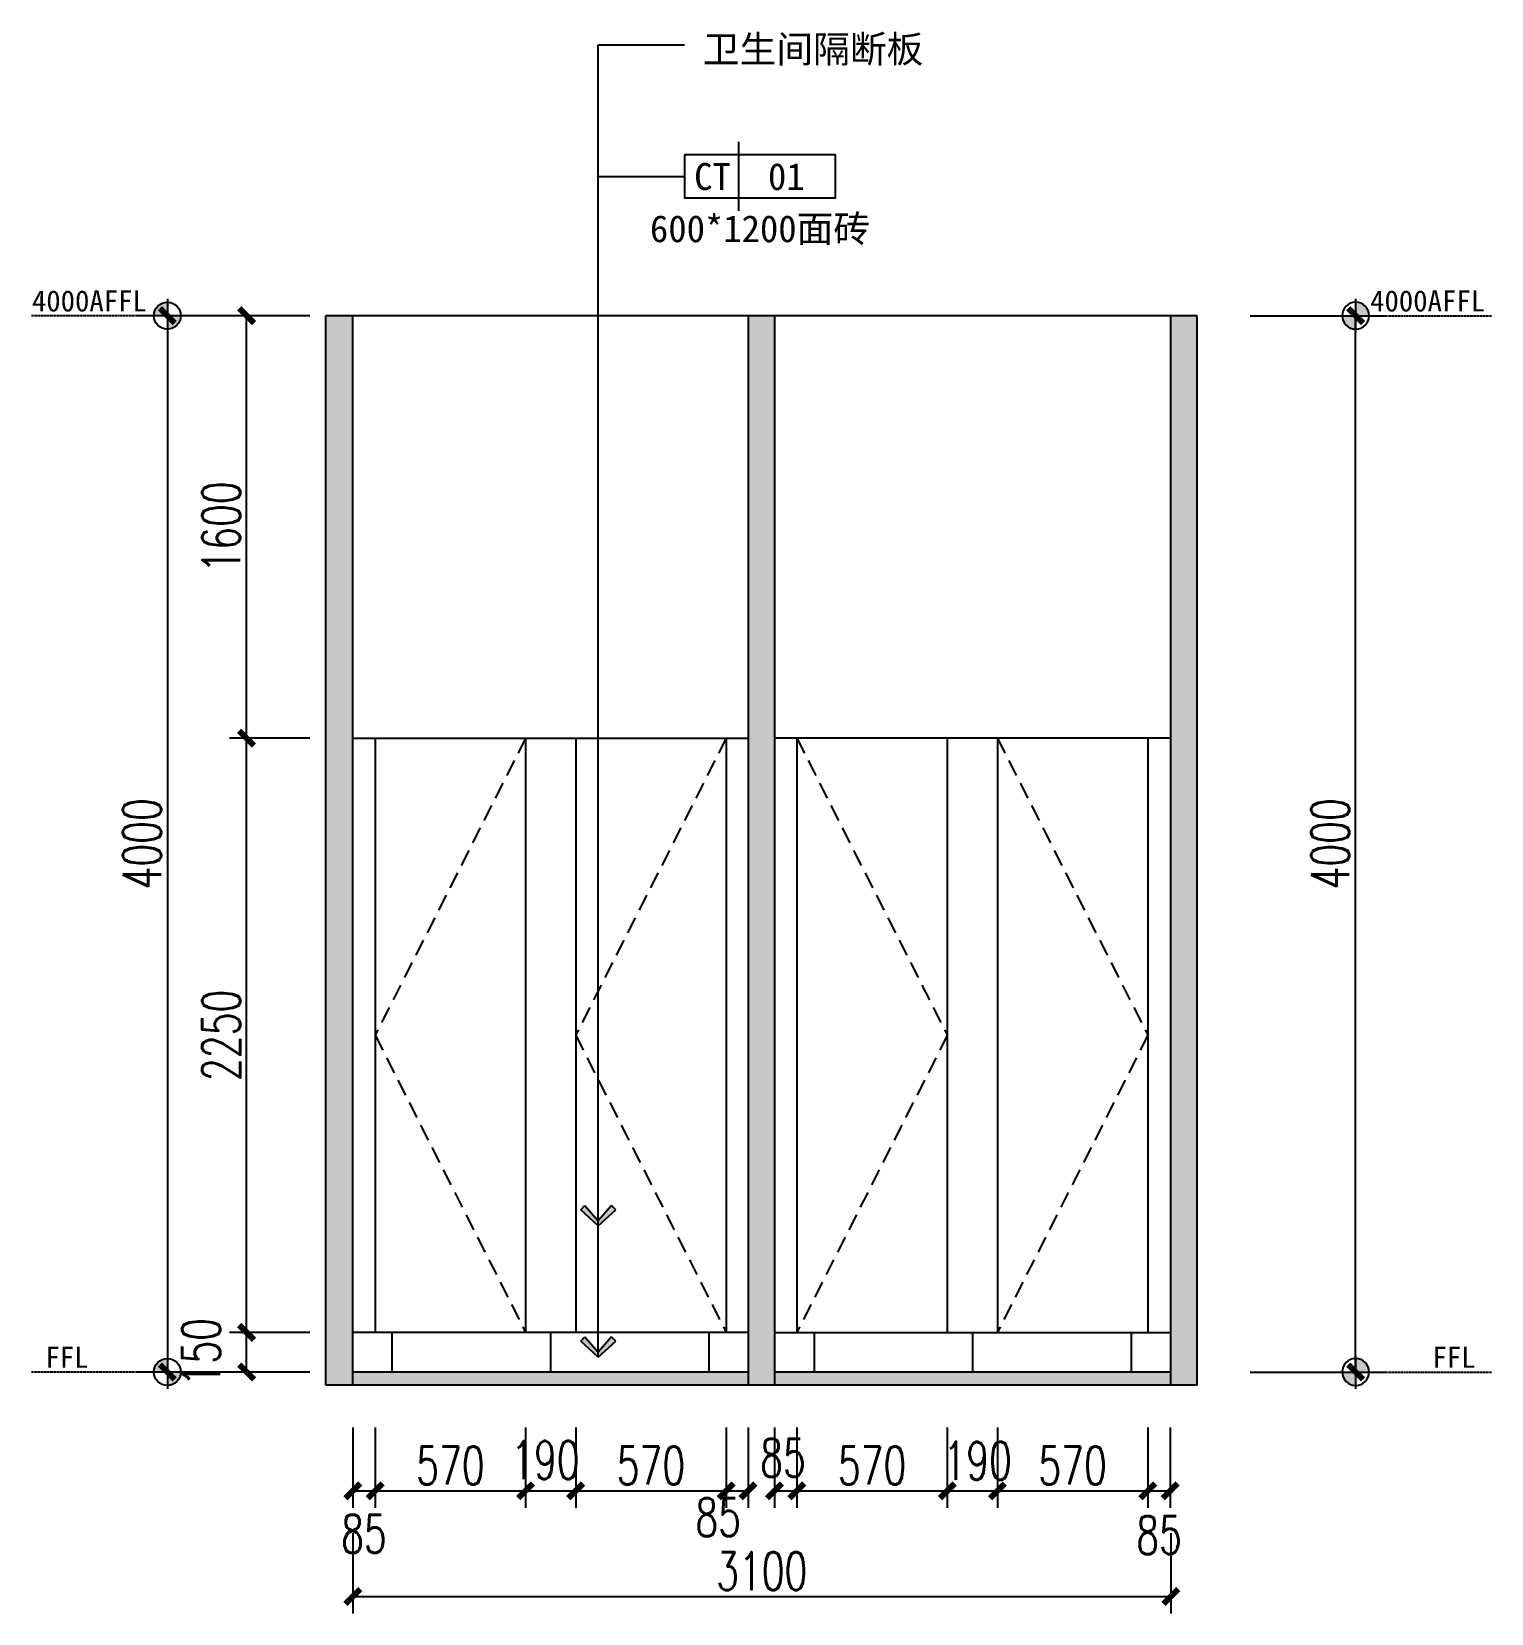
# Model space of a CAD drawing. Header units: millimetres. Extents: x 5625199 to 7433318, y -3316392 to -2552493.
# Drawn here: x 6507235 to 6512763, y -2677437 to -2671447 of the extents above; entities that cross this region are included whole.
import ezdxf
from ezdxf.enums import TextEntityAlignment as Align

# ---------------------------------------------------------------- set-up
doc = ezdxf.new("R2010")
doc.units = ezdxf.units.MM
doc.header["$PDMODE"] = 35
doc.header["$PDSIZE"] = -10
doc.linetypes.add('DASHED', pattern=[19.049999999999997, 12.7, -6.349999999999997])
doc.linetypes.add('M-CENTER', pattern=[11.25, 7.5, -1.25, 1.25, -1.25])
for name, color, linetype in [('155', 155, 'Continuous'), ('DIM', 7, 'Continuous'), ('PL-文字标注', 2, 'Continuous')]:
    doc.layers.add(name, color=color, linetype=linetype)
doc.styles.add('03.YBC-宋体2.5', font='', dxfattribs={"width": 0.8, "height": 2.5})
doc.styles.add('dop-S', font='')
doc.styles.add('标注-尺寸', font='simplex.shx', dxfattribs={"width": 0.7})
doc.styles.get('03.YBC-宋体2.5').set_extended_font_data('SimSun')
doc.styles.get('dop-S').set_extended_font_data('SimSun')
doc.dimstyles.new('90', dxfattribs={"dimscale": 0.9, "dimtxt": 150, "dimasz": 50, "dimexe": 120, "dimexo": 150, "dimgap": 30, "dimtad": 1, "dimdec": 0, "dimrnd": 5, "dimdsep": 46, "dimtxsty": '标注-尺寸', "dimblk": 'ARCHTICK', "dimcen": 0.2, "dimclrd": 8, "dimclre": 8, "dimclrt": 2, "dimadec": 0, "dimazin": 0, "dimtfac": 1, "dimtdec": 0, "dimtmove": 2, "dimatfit": 3, "dimldrblk": 'ccccc', "dimfxl": 300, "dimfxlon": 1, "dimtolj": 1, "dimtzin": 0, "dimarcsym": 0})
doc.dimstyles.new('副本 100', dxfattribs={"dimscale": 0.8, "dimtxt": 180, "dimasz": 70, "dimexe": 80, "dimexo": 100, "dimgap": 30, "dimtad": 1, "dimdec": 0, "dimrnd": 5, "dimdsep": 46, "dimtxsty": '标注-尺寸', "dimblk": 'ARCHTICK', "dimcen": 0.2, "dimdle": 5, "dimclrd": 8, "dimclre": 8, "dimclrt": 2, "dimadec": 0, "dimazin": 0, "dimtfac": 1, "dimtdec": 0, "dimtmove": 2, "dimatfit": 3, "dimldrblk": 'ccccc', "dimfxl": 300, "dimfxlon": 1, "dimtolj": 1, "dimtzin": 0, "dimarcsym": 0})
pattern_1 = [(45, (630928.7651227503, -417409.755274), (-5.303300858899105, 5.303300858899106), []), (50, (630928.7651227503, -417409.755274), (21.5178054780226, -1.882564049477853), [2.249999999999997, -24.74999999999999]), (355, (630928.7651227503, -417409.755274), (-4.162540008390001, 22.56576401100035), [1.799999999999999, -19.8]), (100.4514, (630930.5582731504, -417409.9121542), (17.35528145142065, 20.68318626182861), [1.912205699999999, -21.03426335999998]), (46.1842, (630928.7651227503, -417403.755274), (32.01723145876933, -4.965570429870544), [3.375, -37.125]), (96.6356, (630931.4332251005, -417404.16907321), (28.0398811664611, 29.22353612701323), [2.86830864, -31.55139]), (351.1842000000001, (630928.7651227503, -417403.755274), (28.03985835400882, 29.22355802775973), [2.7, -29.7]), (21, (630931.7651227503, -417405.255274), (17.90721156355385, -12.07856671996016), [2.25, -24.75]), (326, (630931.7651227503, -417405.255274), (7.299459957647467, 21.75450135140559), [1.799999999999999, -19.79999999999998]), (71.4514, (630933.2573897403, -417406.26182218), (25.20667885744471, 9.675914901298569), [1.912205699999999, -21.03426336]), (37.5, (630928.7651227503, -417409.755274), (0.3647956595187181, 9.986815614939346), [0, -19.56, 0, -20.1, 0, -19.875]), (7.499999999999999, (630928.7651227503, -417409.755274), (7.892086123264457, 11.83235135647081), [0, -11.45999999999999, 0, -19.10999999999998, 0, -7.574999999999997]), (327.5, (630922.0751227504, -417409.755274), (16.01467308517227, -0.6766461520313927), [0, -7.499999999999998, 0, -23.39999999999999, 0, -31.04999999999999]), (317.5, (630919.0751227504, -417409.755274), (17.49558508027159, 3.003149469969531), [0, -9.75, 0, -15.54, 0, -22.05])]

# ---------------------------------------------------------------- blocks, each defined once
blk = doc.blocks.new('_ArchTick')
at = {"color": 0, "linetype": 'ByBlock', "const_width": 0.4}
blk.add_lwpolyline([(-0.5, -0.5), (0.5, 0.5)], dxfattribs=at)
blk = doc.blocks.new('*D319')
at = {"layer": '155', "color": 8, "lineweight": -2, "ltscale": 500, "transparency": 16777216}
for p, q in [((6508450.648567646, -2676732.718903087), (6508450.648567646, -2677036.718903087)), ((6508535.415389074, -2676732.718903087), (6508535.415389074, -2677036.718903087)), ((6508446.648567646, -2676972.718903087), (6508539.415389074, -2676972.718903087))]:
    blk.add_line(p, q, dxfattribs=at)
at = {"layer": 'Defpoints', "color": 0, "transparency": 16777216}
for p in [(6508450.648567646, -2676372.718903087), (6508535.415389074, -2676372.718903087), (6508535.415389074, -2676972.718903087)]:
    blk.add_point(p, dxfattribs=at)
at = {"layer": '155', "color": 8, "linetype": 'ByBlock', "lineweight": -2, "transparency": 16777216, "xscale": 56, "yscale": 56, "zscale": 56, "rotation": 180}
blk.add_blockref('_ArchTick', (6508450.648567646, -2676972.718903087), dxfattribs=at)
at = {"layer": '155', "color": 8, "linetype": 'ByBlock', "lineweight": -2, "transparency": 16777216, "xscale": 56, "yscale": 56, "zscale": 56}
blk.add_blockref('_ArchTick', (6508535.415389074, -2676972.718903087), dxfattribs=at)
at = {"layer": '155', "color": 2, "ltscale": 500, "transparency": 16777216, "insert": (6508493.03197836, -2677135.552110009), "char_height": 144, "attachment_point": 5, "style": '标注-尺寸'}
blk.add_mtext('\\A1;85', dxfattribs=at)
blk = doc.blocks.new('ccccc')
h = blk.add_hatch(color=44)
h.dxf.hatch_style = 1
h.paths.add_polyline_path([(-1.713128774543291, -1.115298350458032), (-1.349075249163432, -1.474599215202033), (1e-16, 1e-16), (-1.349075249163432, 1.474599215202033), (-1.713128774543291, 1.115298350458032), (-0.4242640688316899, -1e-16)])
at = {"color": 44}
for p, q in [((-1.349075249163432, 1.474599215202033), (-1.713128774543291, 1.115298350458032)), ((-1.713128774543291, 1.115298350458032), (-0.4242640688316898, 0)), ((0, 0), (-1.349075249163432, 1.474599215202033)), ((-0.4242640688316898, 0), (-5.066636229632421, 0)), ((-1.713128774543291, -1.115298350458032), (-0.4242640688316898, 0)), ((0, 0), (-1.349075249163432, -1.474599215202033)), ((-1.349075249163432, -1.474599215202033), (-1.713128774543291, -1.115298350458032))]:
    blk.add_line(p, q, dxfattribs=at)
blk = doc.blocks.new('*D320')
at = {"layer": '155', "color": 8, "lineweight": -2, "ltscale": 500, "transparency": 16777216}
for p, q in [((6508535.415389074, -2676732.718903087), (6508535.415389074, -2677036.718903087)), ((6509105.415389074, -2676732.718903087), (6509105.415389074, -2677036.718903087)), ((6508531.415389073, -2676972.718903087), (6509109.415389074, -2676972.718903087))]:
    blk.add_line(p, q, dxfattribs=at)
at = {"layer": 'Defpoints', "color": 0, "transparency": 16777216}
for p in [(6508535.415389074, -2676372.718903087), (6509105.415389074, -2676372.718903087), (6509105.415389074, -2676972.718903087)]:
    blk.add_point(p, dxfattribs=at)
at = {"layer": '155', "color": 8, "linetype": 'ByBlock', "lineweight": -2, "transparency": 16777216, "xscale": 56, "yscale": 56, "zscale": 56, "rotation": 180}
blk.add_blockref('_ArchTick', (6508535.415389074, -2676972.718903087), dxfattribs=at)
at = {"layer": '155', "color": 8, "linetype": 'ByBlock', "lineweight": -2, "transparency": 16777216, "xscale": 56, "yscale": 56, "zscale": 56}
blk.add_blockref('_ArchTick', (6509105.415389074, -2676972.718903087), dxfattribs=at)
at = {"layer": '155', "color": 2, "ltscale": 500, "transparency": 16777216, "insert": (6508820.415389074, -2676876.718903086), "char_height": 144, "attachment_point": 5, "style": '标注-尺寸'}
blk.add_mtext('\\A1;570', dxfattribs=at)
blk = doc.blocks.new('*D321')
at = {"layer": '155', "color": 8, "lineweight": -2, "ltscale": 500, "transparency": 16777216}
for p, q in [((6509105.415389074, -2676732.718903087), (6509105.415389074, -2677036.718903087)), ((6509294.944822222, -2676732.718903087), (6509294.944822222, -2677036.718903087)), ((6509101.415389074, -2676972.718903087), (6509298.944822222, -2676972.718903087))]:
    blk.add_line(p, q, dxfattribs=at)
at = {"layer": 'Defpoints', "color": 0, "transparency": 16777216}
for p in [(6509105.415389074, -2676372.718903087), (6509294.944822222, -2676372.718903087), (6509294.944822222, -2676972.718903087)]:
    blk.add_point(p, dxfattribs=at)
at = {"layer": '155', "color": 8, "linetype": 'ByBlock', "lineweight": -2, "transparency": 16777216, "xscale": 56, "yscale": 56, "zscale": 56, "rotation": 180}
blk.add_blockref('_ArchTick', (6509105.415389074, -2676972.718903087), dxfattribs=at)
at = {"layer": '155', "color": 8, "linetype": 'ByBlock', "lineweight": -2, "transparency": 16777216, "xscale": 56, "yscale": 56, "zscale": 56}
blk.add_blockref('_ArchTick', (6509294.944822222, -2676972.718903087), dxfattribs=at)
at = {"layer": '155', "color": 2, "ltscale": 500, "transparency": 16777216, "insert": (6509180.180105649, -2676855.970088874), "char_height": 144, "attachment_point": 5, "style": '标注-尺寸'}
blk.add_mtext('\\A1;190', dxfattribs=at)
blk = doc.blocks.new('*D322')
at = {"layer": '155', "color": 8, "lineweight": -2, "ltscale": 500, "transparency": 16777216}
for p, q in [((6509294.944822222, -2676732.718903087), (6509294.944822222, -2677036.718903087)), ((6509864.944822222, -2676732.718903087), (6509864.944822222, -2677036.718903087)), ((6509290.944822222, -2676972.718903087), (6509868.944822223, -2676972.718903087))]:
    blk.add_line(p, q, dxfattribs=at)
at = {"layer": 'Defpoints', "color": 0, "transparency": 16777216}
for p in [(6509294.944822222, -2676372.718903087), (6509864.944822222, -2676372.718903087), (6509864.944822222, -2676972.718903087)]:
    blk.add_point(p, dxfattribs=at)
at = {"layer": '155', "color": 8, "linetype": 'ByBlock', "lineweight": -2, "transparency": 16777216, "xscale": 56, "yscale": 56, "zscale": 56, "rotation": 180}
blk.add_blockref('_ArchTick', (6509294.944822222, -2676972.718903087), dxfattribs=at)
at = {"layer": '155', "color": 8, "linetype": 'ByBlock', "lineweight": -2, "transparency": 16777216, "xscale": 56, "yscale": 56, "zscale": 56}
blk.add_blockref('_ArchTick', (6509864.944822222, -2676972.718903087), dxfattribs=at)
at = {"layer": '155', "color": 2, "ltscale": 500, "transparency": 16777216, "insert": (6509579.944822222, -2676876.718903086), "char_height": 144, "attachment_point": 5, "style": '标注-尺寸'}
blk.add_mtext('\\A1;570', dxfattribs=at)
blk = doc.blocks.new('*D323')
at = {"layer": '155', "color": 8, "lineweight": -2, "ltscale": 500, "transparency": 16777216}
for p, q in [((6509864.944822222, -2676732.718903087), (6509864.944822222, -2677036.718903087)), ((6509947.629676734, -2676732.718903087), (6509947.629676734, -2677036.718903087)), ((6509860.944822222, -2676972.718903087), (6509951.629676734, -2676972.718903087))]:
    blk.add_line(p, q, dxfattribs=at)
at = {"layer": 'Defpoints', "color": 0, "transparency": 16777216}
for p in [(6509864.944822222, -2676372.718903087), (6509947.629676734, -2676372.718903087), (6509947.629676734, -2676972.718903087)]:
    blk.add_point(p, dxfattribs=at)
at = {"layer": '155', "color": 8, "linetype": 'ByBlock', "lineweight": -2, "transparency": 16777216, "xscale": 56, "yscale": 56, "zscale": 56, "rotation": 180}
blk.add_blockref('_ArchTick', (6509864.944822222, -2676972.718903087), dxfattribs=at)
at = {"layer": '155', "color": 8, "linetype": 'ByBlock', "lineweight": -2, "transparency": 16777216, "xscale": 56, "yscale": 56, "zscale": 56}
blk.add_blockref('_ArchTick', (6509947.629676734, -2676972.718903087), dxfattribs=at)
at = {"layer": '155', "color": 2, "ltscale": 500, "transparency": 16777216, "insert": (6509834.687249478, -2677072.75109221), "char_height": 144, "attachment_point": 5, "style": '标注-尺寸'}
blk.add_mtext('\\A1;85', dxfattribs=at)
blk = doc.blocks.new('*D324')
at = {"layer": '155', "color": 8, "lineweight": -2, "ltscale": 500, "transparency": 16777216}
for p, q in [((6510047.629676734, -2676732.718903087), (6510047.629676734, -2677036.718903087)), ((6510132.509176291, -2676732.718903087), (6510132.509176291, -2677036.718903087)), ((6510043.629676734, -2676972.718903087), (6510136.509176292, -2676972.718903087))]:
    blk.add_line(p, q, dxfattribs=at)
at = {"layer": 'Defpoints', "color": 0, "transparency": 16777216}
for p in [(6510132.509176291, -2676372.718903087), (6510047.629676734, -2676414.436812077), (6510132.509176291, -2676972.718903087)]:
    blk.add_point(p, dxfattribs=at)
at = {"layer": '155', "color": 8, "linetype": 'ByBlock', "lineweight": -2, "transparency": 16777216, "xscale": 56, "yscale": 56, "zscale": 56, "rotation": 180}
blk.add_blockref('_ArchTick', (6510047.629676734, -2676972.718903087), dxfattribs=at)
at = {"layer": '155', "color": 8, "linetype": 'ByBlock', "lineweight": -2, "transparency": 16777216, "xscale": 56, "yscale": 56, "zscale": 56}
blk.add_blockref('_ArchTick', (6510132.509176291, -2676972.718903087), dxfattribs=at)
at = {"layer": '155', "color": 2, "ltscale": 500, "transparency": 16777216, "insert": (6510080.069426512, -2676847.661556933), "char_height": 144, "attachment_point": 5, "style": '标注-尺寸'}
blk.add_mtext('\\A1;85', dxfattribs=at)
blk = doc.blocks.new('*D325')
at = {"layer": '155', "color": 8, "lineweight": -2, "ltscale": 500, "transparency": 16777216}
for p, q in [((6510132.509176291, -2676732.718903087), (6510132.509176291, -2677036.718903087)), ((6510702.509176292, -2676732.718903087), (6510702.509176292, -2677036.718903087)), ((6510128.509176292, -2676972.718903087), (6510706.509176292, -2676972.718903087))]:
    blk.add_line(p, q, dxfattribs=at)
at = {"layer": 'Defpoints', "color": 0, "transparency": 16777216}
for p in [(6510132.509176291, -2676372.718903087), (6510702.509176292, -2676372.718903087), (6510702.509176292, -2676972.718903087)]:
    blk.add_point(p, dxfattribs=at)
at = {"layer": '155', "color": 8, "linetype": 'ByBlock', "lineweight": -2, "transparency": 16777216, "xscale": 56, "yscale": 56, "zscale": 56, "rotation": 180}
blk.add_blockref('_ArchTick', (6510132.509176291, -2676972.718903087), dxfattribs=at)
at = {"layer": '155', "color": 8, "linetype": 'ByBlock', "lineweight": -2, "transparency": 16777216, "xscale": 56, "yscale": 56, "zscale": 56}
blk.add_blockref('_ArchTick', (6510702.509176292, -2676972.718903087), dxfattribs=at)
at = {"layer": '155', "color": 2, "ltscale": 500, "transparency": 16777216, "insert": (6510417.509176292, -2676876.718903086), "char_height": 144, "attachment_point": 5, "style": '标注-尺寸'}
blk.add_mtext('\\A1;570', dxfattribs=at)
blk = doc.blocks.new('*D326')
at = {"layer": '155', "color": 8, "lineweight": -2, "ltscale": 500, "transparency": 16777216}
for p, q in [((6510702.509176292, -2676732.718903087), (6510702.509176292, -2677036.718903087)), ((6510892.038609439, -2676732.718903087), (6510892.038609439, -2677036.718903087)), ((6510698.509176291, -2676972.718903087), (6510896.038609439, -2676972.718903087))]:
    blk.add_line(p, q, dxfattribs=at)
at = {"layer": 'Defpoints', "color": 0, "transparency": 16777216}
for p in [(6510702.509176292, -2676372.718903087), (6510892.038609439, -2676372.718903087), (6510892.038609439, -2676972.718903087)]:
    blk.add_point(p, dxfattribs=at)
at = {"layer": '155', "color": 8, "linetype": 'ByBlock', "lineweight": -2, "transparency": 16777216, "xscale": 56, "yscale": 56, "zscale": 56, "rotation": 180}
blk.add_blockref('_ArchTick', (6510702.509176292, -2676972.718903087), dxfattribs=at)
at = {"layer": '155', "color": 8, "linetype": 'ByBlock', "lineweight": -2, "transparency": 16777216, "xscale": 56, "yscale": 56, "zscale": 56}
blk.add_blockref('_ArchTick', (6510892.038609439, -2676972.718903087), dxfattribs=at)
at = {"layer": '155', "color": 2, "ltscale": 500, "transparency": 16777216, "insert": (6510817.273892866, -2676858.713227964), "char_height": 144, "attachment_point": 5, "style": '标注-尺寸'}
blk.add_mtext('\\A1;190', dxfattribs=at)
blk = doc.blocks.new('*D327')
at = {"layer": '155', "color": 8, "lineweight": -2, "ltscale": 500, "transparency": 16777216}
for p, q in [((6510892.038609439, -2676732.718903087), (6510892.038609439, -2677036.718903087)), ((6511462.038609439, -2676732.718903087), (6511462.038609439, -2677036.718903087)), ((6510888.038609439, -2676972.718903087), (6511466.038609439, -2676972.718903087))]:
    blk.add_line(p, q, dxfattribs=at)
at = {"layer": 'Defpoints', "color": 0, "transparency": 16777216}
for p in [(6510892.038609439, -2676372.718903087), (6511462.038609439, -2676372.718903087), (6511462.038609439, -2676972.718903087)]:
    blk.add_point(p, dxfattribs=at)
at = {"layer": '155', "color": 8, "linetype": 'ByBlock', "lineweight": -2, "transparency": 16777216, "xscale": 56, "yscale": 56, "zscale": 56, "rotation": 180}
blk.add_blockref('_ArchTick', (6510892.038609439, -2676972.718903087), dxfattribs=at)
at = {"layer": '155', "color": 8, "linetype": 'ByBlock', "lineweight": -2, "transparency": 16777216, "xscale": 56, "yscale": 56, "zscale": 56}
blk.add_blockref('_ArchTick', (6511462.038609439, -2676972.718903087), dxfattribs=at)
at = {"layer": '155', "color": 2, "ltscale": 500, "transparency": 16777216, "insert": (6511177.038609439, -2676876.718903086), "char_height": 144, "attachment_point": 5, "style": '标注-尺寸'}
blk.add_mtext('\\A1;570', dxfattribs=at)
blk = doc.blocks.new('*D328')
at = {"layer": '155', "color": 8, "lineweight": -2, "ltscale": 500, "transparency": 16777216}
for p, q in [((6511462.038609439, -2676732.718903087), (6511462.038609439, -2677036.718903087)), ((6511546.805430866, -2676732.718903087), (6511546.805430866, -2677036.718903087)), ((6511458.038609439, -2676972.718903087), (6511550.805430866, -2676972.718903087))]:
    blk.add_line(p, q, dxfattribs=at)
at = {"layer": 'Defpoints', "color": 0, "transparency": 16777216}
for p in [(6511462.038609439, -2676372.718903087), (6511546.805430866, -2676372.718903087), (6511546.805430866, -2676972.718903087)]:
    blk.add_point(p, dxfattribs=at)
at = {"layer": '155', "color": 8, "linetype": 'ByBlock', "lineweight": -2, "transparency": 16777216, "xscale": 56, "yscale": 56, "zscale": 56, "rotation": 180}
blk.add_blockref('_ArchTick', (6511462.038609439, -2676972.718903087), dxfattribs=at)
at = {"layer": '155', "color": 8, "linetype": 'ByBlock', "lineweight": -2, "transparency": 16777216, "xscale": 56, "yscale": 56, "zscale": 56}
blk.add_blockref('_ArchTick', (6511546.805430866, -2676972.718903087), dxfattribs=at)
at = {"layer": '155', "color": 2, "ltscale": 500, "transparency": 16777216, "insert": (6511504.422020153, -2677140.338572292), "char_height": 144, "attachment_point": 5, "style": '标注-尺寸'}
blk.add_mtext('\\A1;85', dxfattribs=at)
blk = doc.blocks.new('*D377')
at = {"layer": '155', "color": 8, "lineweight": -2, "ltscale": 500, "transparency": 16777216}
for p, q in [((6508450.648567646, -2677132.718903087), (6508450.648567646, -2677436.718903087)), ((6511548.80514224, -2677132.718903087), (6511548.80514224, -2677436.718903087)), ((6508446.648567646, -2677372.718903086), (6511552.80514224, -2677372.718903086))]:
    blk.add_line(p, q, dxfattribs=at)
at = {"layer": 'Defpoints', "color": 0, "transparency": 16777216}
for p in [(6508450.648567646, -2676372.718903087), (6511548.80514224, -2676522.718903087), (6511548.80514224, -2677372.718903086)]:
    blk.add_point(p, dxfattribs=at)
at = {"layer": '155', "color": 8, "linetype": 'ByBlock', "lineweight": -2, "transparency": 16777216, "xscale": 56, "yscale": 56, "zscale": 56, "rotation": 180}
blk.add_blockref('_ArchTick', (6508450.648567646, -2677372.718903086), dxfattribs=at)
at = {"layer": '155', "color": 8, "linetype": 'ByBlock', "lineweight": -2, "transparency": 16777216, "xscale": 56, "yscale": 56, "zscale": 56}
blk.add_blockref('_ArchTick', (6511548.80514224, -2677372.718903086), dxfattribs=at)
at = {"layer": '155', "color": 2, "ltscale": 500, "transparency": 16777216, "insert": (6509999.726854942, -2677276.718903087), "char_height": 144, "attachment_point": 5, "style": '标注-尺寸'}
blk.add_mtext('\\A1;3100', dxfattribs=at)
blk = doc.blocks.new('子标高')
h = blk.add_hatch(color=256)
edge = h.paths.add_edge_path()
edge.add_arc((-600.2409431565975, 0.2411642588631366), 50.95940477876863, 89.72884797535391, 180.2711520246482, ccw=False)
edge.add_line((-599.9997788977342, 51.19999838216973), (-599.9997788977342, -3.638e-12))
edge.add_line((-599.9997788977342, 0), (-651.1997772799077, 0))
edge = h.paths.add_edge_path()
edge.add_arc((-599.7586146388712, -0.2411642588667746), 50.95940477876958, -90.27115202464557, 0.271152024646824, ccw=False)
edge.add_line((-599.9997788977342, -51.19999838217336), (-599.9997788977342, 0))
edge.add_line((-599.9997788977342, 0), (-548.7997805155609, 0))
for p, q in [((-599.9997788977342, 63.99999797771307), (-599.9997788977342, -63.9999979777167)), ((-200, 0), (-709.9997754219294, 0))]:
    blk.add_line(p, q)
at = {"linetype": 'M-CENTER', "ltscale": 0.5}
blk.add_line((-709.9997754219294, -3.63798e-11), (-1113.972843062991, 9.8225428e-09), dxfattribs=at)
at = {"color": 5}
blk.add_circle((-599.9997788977342, 0), 51.19999838217196, dxfattribs=at)
at = {"style": 'dop-S'}
blk.add_attdef('标高', (-1232.206651260485, 15.99306680168956), '', height=99.99999684017963, dxfattribs=at)
blk = doc.blocks.new('母标高')
h = blk.add_hatch(color=256)
edge = h.paths.add_edge_path()
edge.add_arc((-600.2409431565975, 0.2411642588631366), 50.95940477876863, 89.72884797535391, 180.2711520246482, ccw=False)
edge.add_line((-599.9997788977342, 51.19999838216973), (-599.9997788977342, -3.638e-12))
edge.add_line((-599.9997788977342, 0), (-651.1997772799077, 0))
edge = h.paths.add_edge_path()
edge.add_arc((-599.7586146388712, -0.2411642588667746), 50.95940477876958, -90.27115202464557, 0.271152024646824, ccw=False)
edge.add_line((-599.9997788977342, -51.19999838217336), (-599.9997788977342, 0))
edge.add_line((-599.9997788977342, 0), (-548.7997805155609, 0))
for p, q in [((-599.9997788977342, 63.99999797771307), (-599.9997788977342, -63.9999979777167)), ((-200, 0), (-709.9997754219294, 0))]:
    blk.add_line(p, q)
at = {"linetype": 'M-CENTER', "ltscale": 0.5}
blk.add_line((-709.9997754219294, -3.63798e-11), (-1113.972843062991, 9.8225428e-09), dxfattribs=at)
at = {"color": 5}
blk.add_circle((-599.9997788977342, 0), 51.19999838217196, dxfattribs=at)
at = {"style": 'dop-S'}
blk.add_attdef('标高', (-1104.391530706991, 15.99306680168956), '', height=99.99999684017963, dxfattribs=at)
blk = doc.blocks.new('*D562')
at = {"layer": '155', "color": 8, "lineweight": -2, "ltscale": 500, "transparency": 16777216}
for p, q in [((6508288.54236717, -2676372.718903087), (6507984.54236717, -2676372.718903087)), ((6508048.54236717, -2676526.718903087), (6508048.54236717, -2676368.718903087)), ((6508288.54236717, -2676522.718903087), (6507984.54236717, -2676522.718903087))]:
    blk.add_line(p, q, dxfattribs=at)
at = {"layer": 'Defpoints', "color": 0, "transparency": 16777216}
for p in [(6508048.54236717, -2676372.718903087), (6508599.139122189, -2676372.718903087), (6508599.139122189, -2676522.718903087)]:
    blk.add_point(p, dxfattribs=at)
at = {"layer": '155', "color": 8, "linetype": 'ByBlock', "lineweight": -2, "transparency": 16777216, "xscale": 56, "yscale": 56, "zscale": 56}
for p, rotation in [((6508048.54236717, -2676372.718903087), 90), ((6508048.54236717, -2676522.718903087), 270)]:
    blk.add_blockref('_ArchTick', p, dxfattribs=dict(at, rotation=rotation))
at = {"layer": '155', "color": 2, "ltscale": 500, "transparency": 16777216, "insert": (6507876.54236717, -2676447.718903087), "char_height": 144, "attachment_point": 5, "rotation": 90, "style": '标注-尺寸'}
blk.add_mtext('\\A1;150', dxfattribs=at)
blk = doc.blocks.new('*D563')
at = {"layer": '155', "color": 8, "lineweight": -2, "ltscale": 500, "transparency": 16777216}
for p, q in [((6508288.54236717, -2674122.718903086), (6507984.54236717, -2674122.718903086)), ((6508048.54236717, -2676376.718903087), (6508048.54236717, -2674118.718903086)), ((6508288.54236717, -2676372.718903087), (6507984.54236717, -2676372.718903087))]:
    blk.add_line(p, q, dxfattribs=at)
at = {"layer": 'Defpoints', "color": 0, "transparency": 16777216}
for p in [(6508048.54236717, -2674122.718903086), (6508733.952761466, -2674122.718903086), (6508599.139122189, -2676372.718903087)]:
    blk.add_point(p, dxfattribs=at)
at = {"layer": '155', "color": 8, "linetype": 'ByBlock', "lineweight": -2, "transparency": 16777216, "xscale": 56, "yscale": 56, "zscale": 56}
for p, rotation in [((6508048.54236717, -2674122.718903086), 90), ((6508048.54236717, -2676372.718903087), 270)]:
    blk.add_blockref('_ArchTick', p, dxfattribs=dict(at, rotation=rotation))
at = {"layer": '155', "color": 2, "ltscale": 500, "transparency": 16777216, "insert": (6507952.54236717, -2675247.718903086), "char_height": 144, "attachment_point": 5, "rotation": 90, "style": '标注-尺寸'}
blk.add_mtext('\\A1;2250', dxfattribs=at)
blk = doc.blocks.new('*D564')
at = {"layer": '155', "color": 8, "lineweight": -2, "ltscale": 500, "transparency": 16777216}
for p, q in [((6508288.54236717, -2672522.718903087), (6507984.54236717, -2672522.718903087)), ((6508048.54236717, -2674126.718903087), (6508048.54236717, -2672518.718903087)), ((6508288.54236717, -2674122.718903086), (6507984.54236717, -2674122.718903086))]:
    blk.add_line(p, q, dxfattribs=at)
at = {"layer": 'Defpoints', "color": 0, "transparency": 16777216}
for p in [(6508048.54236717, -2672522.718903087), (6508733.952761466, -2672522.718903087), (6508733.952761466, -2674122.718903086)]:
    blk.add_point(p, dxfattribs=at)
at = {"layer": '155', "color": 8, "linetype": 'ByBlock', "lineweight": -2, "transparency": 16777216, "xscale": 56, "yscale": 56, "zscale": 56}
for p, rotation in [((6508048.54236717, -2672522.718903087), 90), ((6508048.54236717, -2674122.718903086), 270)]:
    blk.add_blockref('_ArchTick', p, dxfattribs=dict(at, rotation=rotation))
at = {"layer": '155', "color": 2, "ltscale": 500, "transparency": 16777216, "insert": (6507952.54236717, -2673322.718903087), "char_height": 144, "attachment_point": 5, "rotation": 90, "style": '标注-尺寸'}
blk.add_mtext('\\A1;1600', dxfattribs=at)
blk = doc.blocks.new('*D565')
at = {"layer": '155', "color": 8, "lineweight": -2, "ltscale": 500, "transparency": 16777216}
for p, q in [((6507988.542588272, -2672522.718903087), (6507684.542588272, -2672522.718903087)), ((6507748.542588272, -2672518.718903087), (6507748.542588272, -2676526.718903087)), ((6507988.542588272, -2676522.718903087), (6507684.542588272, -2676522.718903087))]:
    blk.add_line(p, q, dxfattribs=at)
at = {"layer": 'Defpoints', "color": 0, "transparency": 16777216}
for p in [(6508733.952761466, -2672522.718903087), (6507748.542588272, -2676522.718903087), (6508599.139122189, -2676522.718903087)]:
    blk.add_point(p, dxfattribs=at)
at = {"layer": '155', "color": 8, "linetype": 'ByBlock', "lineweight": -2, "transparency": 16777216, "xscale": 56, "yscale": 56, "zscale": 56}
for p, rotation in [((6507748.542588272, -2672522.718903087), 90), ((6507748.542588272, -2676522.718903087), 270)]:
    blk.add_blockref('_ArchTick', p, dxfattribs=dict(at, rotation=rotation))
at = {"layer": '155', "color": 2, "ltscale": 500, "transparency": 16777216, "insert": (6507652.542588272, -2674522.718903087), "char_height": 144, "attachment_point": 5, "rotation": 90, "style": '标注-尺寸'}
blk.add_mtext('\\A1;4000', dxfattribs=at)
blk = doc.blocks.new('*D566')
at = {"layer": '155', "color": 8, "lineweight": -2, "ltscale": 500, "transparency": 16777216}
for p, q in [((6512008.911410241, -2672522.718903087), (6512312.911410241, -2672522.718903087)), ((6512248.911410241, -2676526.718903087), (6512248.911410241, -2672518.718903087)), ((6512008.911410241, -2676522.718903087), (6512312.911410241, -2676522.718903087))]:
    blk.add_line(p, q, dxfattribs=at)
at = {"layer": 'Defpoints', "color": 0, "transparency": 16777216}
for p in [(6511398.314876323, -2672522.718903087), (6512248.911410241, -2672522.718903087), (6511398.314876323, -2676522.718903087)]:
    blk.add_point(p, dxfattribs=at)
at = {"layer": '155', "color": 8, "linetype": 'ByBlock', "lineweight": -2, "transparency": 16777216, "xscale": 56, "yscale": 56, "zscale": 56}
for p, rotation in [((6512248.911410241, -2672522.718903087), 90), ((6512248.911410241, -2676522.718903087), 270)]:
    blk.add_blockref('_ArchTick', p, dxfattribs=dict(at, rotation=rotation))
at = {"layer": '155', "color": 2, "ltscale": 500, "transparency": 16777216, "insert": (6512152.911410241, -2674522.718903087), "char_height": 144, "attachment_point": 5, "rotation": 90, "style": '标注-尺寸'}
blk.add_mtext('\\A1;4000', dxfattribs=at)
blk = doc.blocks.new('*U604')
at = {"color": 50}
blk.add_line((-9.000000000004574, 3.200000000014711), (-9.000000000004574, -3.200000000014711), dxfattribs=at)
at = {"color": 150}
blk.add_lwpolyline([(-14.00000000000457, 2.000000000014665), (-13.99999999999542, -2.000000000014665), (4.5759e-12, -2.000000000014665), (-4.5759e-12, 2.000000000014665)], close=True, dxfattribs=at)
at = {"color": 50, "style": '03.YBC-宋体2.5', "flags": 8}
for tag, p in [('PT', (-11.41203370425435, -0.0169426641272139)), ('01', (-4.560573803961943, -0.0169426641272139)), ('材料名称', (-7.000000000004575, -4.854991556547588))]:
    blk.add_attdef(tag, text='', height=2.5, dxfattribs=at).set_placement(p, align=Align.MIDDLE_CENTER)

msp = doc.modelspace()

# ---------------------------------------------------------------- hatches: boundary and pattern name
at = {"layer": '155', "ltscale": 500}
h = msp.add_hatch(dxfattribs=at)
h.set_pattern_fill('钢筋混凝土', color=250, scale=3)
h.set_pattern_definition(pattern_1)
h.paths.add_polyline_path([(6508450.648567646, -2672522.718903087), (6508348.542367169, -2672522.718903087), (6508348.542367169, -2676572.718903087), (6508450.648567646, -2676572.718903087), (6508450.648567646, -2676522.718903087)])
h = msp.add_hatch(dxfattribs=at)
h.set_pattern_fill('钢筋混凝土', color=250, scale=3)
h.set_pattern_definition([(45, (631028.7651227503, -417409.755274), (-5.303300858899105, 5.303300858899106), []), (50, (631028.7651227503, -417409.755274), (21.5178054780226, -1.882564049477853), [2.249999999999995, -24.74999999999996]), (355, (631028.7651227503, -417409.755274), (-4.162540008390001, 22.56576401100035), [1.799999999999999, -19.8]), (100.4514, (631030.5582731504, -417409.9121542), (17.35528145142065, 20.68318626182861), [1.912205699999997, -21.03426335999996]), (46.1842, (631028.7651227503, -417403.755274), (32.01723145876933, -4.965570429870544), [3.375, -37.125]), (96.6356, (631031.4332251004, -417404.16907321), (28.0398811664611, 29.22353612701323), [2.86830864, -31.55139]), (351.1842000000001, (631028.7651227503, -417403.755274), (28.03985835400882, 29.22355802775973), [2.7, -29.7]), (21, (631031.7651227503, -417405.255274), (17.90721156355385, -12.07856671996016), [2.25, -24.75]), (326, (631031.7651227503, -417405.255274), (7.299459957647467, 21.75450135140559), [1.799999999999998, -19.79999999999996]), (71.4514, (631033.2573897404, -417406.26182218), (25.20667885744471, 9.675914901298569), [1.912205699999999, -21.03426336]), (37.5, (631028.7651227503, -417409.755274), (0.3647956595187181, 9.986815614939346), [0, -19.56, 0, -20.1, 0, -19.875]), (7.499999999999999, (631028.7651227503, -417409.755274), (7.892086123264457, 11.83235135647081), [0, -11.45999999999998, 0, -19.10999999999996, 0, -7.574999999999992]), (327.5, (631022.0751227504, -417409.755274), (16.01467308517227, -0.6766461520313927), [0, -7.499999999999998, 0, -23.39999999999999, 0, -31.04999999999999]), (317.5, (631019.0751227504, -417409.755274), (17.49558508027159, 3.003149469969531), [0, -9.75, 0, -15.54, 0, -22.05])])
h.paths.add_polyline_path([(6510047.629676734, -2672522.718903087), (6509947.629676734, -2672522.718903087), (6509947.629676734, -2676522.718903087), (6509947.629676734, -2676572.718903087), (6510047.629676734, -2676572.718903087), (6510047.629676734, -2676522.718903087)])
h = msp.add_hatch(dxfattribs=at)
h.set_pattern_fill('钢筋混凝土', color=250, scale=3)
h.set_pattern_definition(pattern_1)
h.paths.add_polyline_path([(6511548.80514224, -2676572.718903087), (6511648.911631343, -2676572.718903087), (6511648.911631343, -2672522.718903087), (6511548.80514224, -2672522.718903087), (6511548.80514224, -2676522.718903087)])
h = msp.add_hatch(color=250, dxfattribs=at)
h.dxf.hatch_style = 1
h.paths.add_polyline_path([(6508450.648567646, -2676572.718903087), (6509947.629676734, -2676572.718903087), (6509947.629676734, -2676522.718903087), (6508450.648567646, -2676522.718903087)])
h.paths.add_polyline_path([(6510047.629676734, -2676572.718903087), (6511648.80514224, -2676572.718903087), (6511648.80514224, -2676522.718903087), (6510047.629676734, -2676522.718903087)])

# ---------------------------------------------------------------- linework, layer by layer
at = {"color": 8, "linetype": 'DASHED', "ltscale": 5}
for points in [[(6509105.415389074, -2674122.718903086), (6508535.415389074, -2675247.718903086), (6509105.415389074, -2676372.718903087)], [(6509864.944822222, -2674122.718903086), (6509294.944822222, -2675247.718903086), (6509864.944822222, -2676372.718903087)], [(6510132.509176291, -2674122.718903086), (6510702.509176292, -2675247.718903086), (6510132.509176291, -2676372.718903087)], [(6510892.038609439, -2674122.718903086), (6511462.038609439, -2675247.718903086), (6510892.038609439, -2676372.718903087)]]:
    msp.add_lwpolyline(points, dxfattribs=at)
at = {"layer": '155', "color": 7, "ltscale": 500}
for p, q in [((6508348.542367169, -2676572.718903087), (6508348.542367169, -2672522.718903087)), ((6511648.911631343, -2672522.718903087), (6508348.542367169, -2672522.718903087)), ((6508450.648567646, -2676572.718903087), (6508450.648567646, -2672522.718903087)), ((6509947.629676734, -2672522.718903087), (6509947.629676734, -2676572.718903087)), ((6510047.629676734, -2672522.718903087), (6510047.629676734, -2676572.718903087)), ((6511548.80514224, -2676572.718903087), (6511548.80514224, -2672522.718903087)), ((6511648.911631343, -2676572.718903087), (6511648.911631343, -2672522.718903087)), ((6509947.629676734, -2676522.718903087), (6508450.648567646, -2676522.718903087)), ((6511548.80514224, -2676522.718903087), (6510047.629676734, -2676522.718903087)), ((6511648.911631343, -2676572.718903087), (6508348.542367169, -2676572.718903087))]:
    msp.add_line(p, q, dxfattribs=at)
at = {"layer": '155', "color": 5, "ltscale": 500}
for p, q in [((6508450.648567646, -2674122.718903086), (6509947.629676734, -2674122.718903086)), ((6508535.415389074, -2674122.718903086), (6508535.415389074, -2676372.718903087)), ((6509105.415389074, -2674122.718903086), (6509105.415389074, -2676372.718903087)), ((6509294.944822222, -2674122.718903086), (6509294.944822222, -2676372.718903087)), ((6509864.944822222, -2674122.718903086), (6509864.944822222, -2676372.718903087)), ((6511546.805430866, -2674122.718903086), (6510049.824321779, -2674122.718903086)), ((6510132.509176291, -2674122.718903086), (6510132.509176291, -2676372.718903087)), ((6510702.509176292, -2674122.718903086), (6510702.509176292, -2676372.718903087)), ((6510892.038609439, -2674122.718903086), (6510892.038609439, -2676372.718903087)), ((6511462.038609439, -2674122.718903086), (6511462.038609439, -2676372.718903087))]:
    msp.add_line(p, q, dxfattribs=at)
at = {"layer": '155', "color": 3, "ltscale": 500}
for p, q in [((6509947.629676734, -2676372.718903087), (6508450.648567646, -2676372.718903087)), ((6510049.824321779, -2676372.718903087), (6511546.805430866, -2676372.718903087))]:
    msp.add_line(p, q, dxfattribs=at)
at = {"layer": '155', "color": 8, "ltscale": 500}
for p, q in [((6508599.139122189, -2676372.718903087), (6508599.139122189, -2676522.718903087)), ((6509199.13912219, -2676372.718903087), (6509199.13912219, -2676522.718903087)), ((6509799.13912219, -2676372.718903087), (6509799.13912219, -2676522.718903087)), ((6510198.314876324, -2676372.718903087), (6510198.314876324, -2676522.718903087)), ((6510798.314876324, -2676372.718903087), (6510798.314876324, -2676522.718903087)), ((6511398.314876323, -2676372.718903087), (6511398.314876323, -2676522.718903087))]:
    msp.add_line(p, q, dxfattribs=at)

# ---------------------------------------------------------------- block references
ref = msp.add_blockref('*U604', (6510279.017652376, -2671994.985266664), dxfattribs=dict(xscale=40.82399999999999, yscale=40.82399999999999, zscale=40.82399999999999))
ref.add_attrib('材料名称', '600*1200面砖', dxfattribs={"color": 50, "height": 102.06, "style": '03.YBC-宋体2.5'}).set_placement((6509993.249652376, -2672193.185441968), align=Align.MIDDLE_CENTER)
ref.add_attrib('01', '01', dxfattribs={"color": 50, "height": 102.06, "style": '03.YBC-宋体2.5'}).set_placement((6510092.836787403, -2671995.676933984), align=Align.MIDDLE_CENTER)
ref.add_attrib('PT', 'CT', dxfattribs={"color": 50, "height": 102.06, "style": '03.YBC-宋体2.5'}).set_placement((6509813.132788433, -2671995.676933984), align=Align.MIDDLE_CENTER)
at = {"layer": 'PL-文字标注', "color": 4, "linetype": 'M-CENTER'}
ref = msp.add_blockref('子标高', (6508348.542367169, -2672522.718903087), dxfattribs=at)
ref.add_attrib('标高', '4000AFFL', (6507235.643834226, -2672506.725836285), dxfattribs={"layer": '0', "height": 80, "style": 'dop-S'})
ref = msp.add_blockref('子标高', (6511648.911631343, -2672522.718903087), dxfattribs=dict(at, xscale=-1))
ref.add_attrib('标高', '4000AFFL', (6512303.709605629, -2672506.725836285), dxfattribs={"layer": '0', "height": 80, "style": 'dop-S'})
ref = msp.add_blockref('母标高', (6508348.542367169, -2676522.718903087), dxfattribs=at)
ref.add_attrib('标高', 'FFL', (6507286.832393965, -2676506.725836285), dxfattribs={"layer": '0', "height": 80, "style": 'dop-S'})
ref = msp.add_blockref('母标高', (6511648.911631343, -2676522.718903087), dxfattribs=dict(at, xscale=-1))
ref.add_attrib('标高', 'FFL', (6512539.895347565, -2676506.725836285), dxfattribs={"layer": '0', "height": 80, "style": 'dop-S'})

# ---------------------------------------------------------------- texts
at = {"color": 50, "style": '03.YBC-宋体2.5', "flags": 8}
msp.add_attdef('卫生间隔断板', text='材料名称', height=102.06, dxfattribs=at).set_placement((6510194.125439154, -2671513.172278404), align=Align.MIDDLE_CENTER)

# ---------------------------------------------------------------- dimensions: what is measured, and where the dimension line sits
at = {"layer": '155', "ltscale": 500}
for base, p1, p2, picture, middle in [((6507748.542588272, -2676522.718903087), (6508733.952761466, -2672522.718903087), (6508599.139122189, -2676522.718903087), '*D565', (6507652.542588272, -2674522.718903087)), ((6508048.54236717, -2672522.718903087), (6508733.952761466, -2674122.718903086), (6508733.952761466, -2672522.718903087), '*D564', (6507952.54236717, -2673322.718903087)), ((6512248.911410241, -2672522.718903087), (6511398.314876323, -2676522.718903087), (6511398.314876323, -2672522.718903087), '*D566', (6512152.911410241, -2674522.718903087)), ((6508048.54236717, -2674122.718903086), (6508599.139122189, -2676372.718903087), (6508733.952761466, -2674122.718903086), '*D563', (6507952.54236717, -2675247.718903086)), ((6508048.54236717, -2676372.718903087), (6508599.139122189, -2676522.718903087), (6508599.139122189, -2676372.718903087), '*D562', (6507876.54236717, -2676447.718903087))]:
    dim = msp.add_linear_dim(base=base, p1=p1, p2=p2, angle=90, dimstyle='副本 100', dxfattribs=at)
    dim.commit()
    dim.dimension.update_dxf_attribs({"geometry": picture, "text_midpoint": middle})
for base, p1, p2, picture, middle in [((6508535.415389074, -2676972.718903087), (6508450.648567646, -2676372.718903087), (6508535.415389074, -2676372.718903087), '*D319', (6508493.03197836, -2677135.552110009)), ((6509294.944822222, -2676972.718903087), (6509105.415389074, -2676372.718903087), (6509294.944822222, -2676372.718903087), '*D321', (6509180.180105649, -2676855.970088874)), ((6509947.629676734, -2676972.718903087), (6509864.944822222, -2676372.718903087), (6509947.629676734, -2676372.718903087), '*D323', (6509834.687249478, -2677072.75109221)), ((6510132.509176291, -2676972.718903087), (6510047.629676734, -2676414.436812077), (6510132.509176291, -2676372.718903087), '*D324', (6510080.069426512, -2676847.661556933)), ((6510892.038609439, -2676972.718903087), (6510702.509176292, -2676372.718903087), (6510892.038609439, -2676372.718903087), '*D326', (6510817.273892866, -2676858.713227964)), ((6511546.805430866, -2676972.718903087), (6511462.038609439, -2676372.718903087), (6511546.805430866, -2676372.718903087), '*D328', (6511504.422020153, -2677140.338572292))]:
    dim = msp.add_linear_dim(base=base, p1=p1, p2=p2, dimstyle='副本 100', dxfattribs=at)
    dim.commit()
    dim.dimension.update_dxf_attribs({"geometry": picture, "text_midpoint": middle, "dimtype": 160})
for base, p1, p2, picture, middle in [((6511548.80514224, -2677372.718903086), (6508450.648567646, -2676372.718903087), (6511548.80514224, -2676522.718903087), '*D377', (6509999.726854942, -2677276.718903087)), ((6509105.415389074, -2676972.718903087), (6508535.415389074, -2676372.718903087), (6509105.415389074, -2676372.718903087), '*D320', (6508820.415389074, -2676876.718903086)), ((6509864.944822222, -2676972.718903087), (6509294.944822222, -2676372.718903087), (6509864.944822222, -2676372.718903087), '*D322', (6509579.944822222, -2676876.718903086)), ((6510702.509176292, -2676972.718903087), (6510132.509176291, -2676372.718903087), (6510702.509176292, -2676372.718903087), '*D325', (6510417.509176292, -2676876.718903086)), ((6511462.038609439, -2676972.718903087), (6510892.038609439, -2676372.718903087), (6511462.038609439, -2676372.718903087), '*D327', (6511177.038609439, -2676876.718903086))]:
    dim = msp.add_linear_dim(base=base, p1=p1, p2=p2, dimstyle='副本 100', dxfattribs=at)
    dim.commit()
    dim.dimension.update_dxf_attribs({"geometry": picture, "text_midpoint": middle})

# ---------------------------------------------------------------- leaders
at = {"layer": 'DIM'}
for points in [[(6509380.267724161, -2675969.113793061), (6509380.267724161, -2671497.193189161), (6509707.481652376, -2671497.193189161)], [(6509380.267724161, -2676466.905870563), (6509380.267724161, -2671994.985266664), (6509707.481652376, -2671994.985266664)]]:
    msp.add_leader(points, dimstyle='90', dxfattribs=at)

doc.saveas('drawing.dxf')
